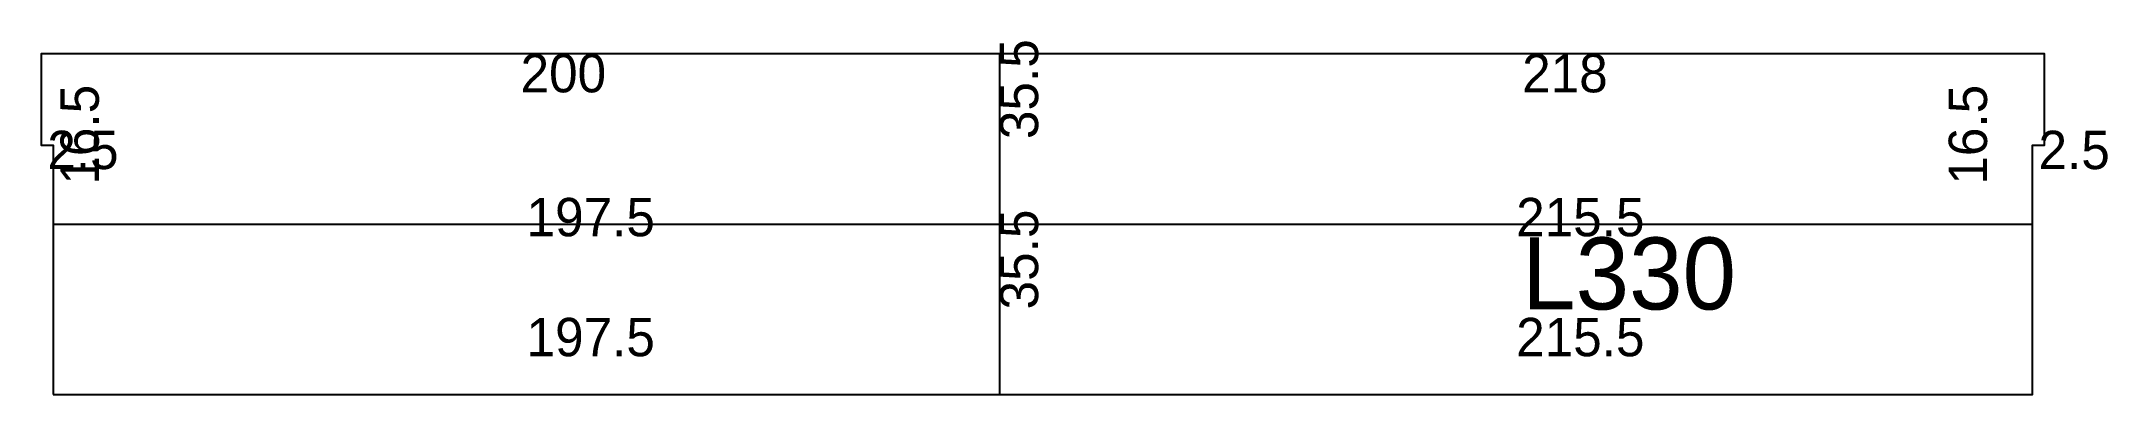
# Model space of a CAD drawing. Extents: x 4478 to 4909, y 1578 to 1652.
import ezdxf

# ---------------------------------------------------------------- set-up
doc = ezdxf.new("R2010")
doc.units = 0
for name, color, linetype in [('3', 3, 'Continuous'), ('4', 4, 'Continuous'), ('Painéis', 200, 'Continuous')]:
    doc.layers.add(name, color=color, linetype=linetype)

msp = doc.modelspace()

# ---------------------------------------------------------------- linework, layer by layer
at = {"layer": '3'}
for p, q in [((4896.07, 1649), (4478.07, 1649)), ((4478.07, 1649), (4478.07, 1630)), ((4678.07, 1578), (4678.07, 1649)), ((4896.07, 1630), (4896.07, 1649)), ((4478.07, 1630), (4480.57, 1630)), ((4480.57, 1630), (4480.57, 1578)), ((4893.57, 1578), (4893.57, 1630)), ((4893.57, 1630), (4896.07, 1630)), ((4480.57, 1613.5), (4893.57, 1613.5)), ((4480.57, 1578), (4893.57, 1578))]:
    msp.add_line(p, q, dxfattribs=at)
at = {"layer": '3', "lineweight": 25}
msp.add_lwpolyline([(4480.57, 1578), (4893.57, 1578), (4893.57, 1630), (4896.07, 1630), (4896.07, 1649), (4478.07, 1649), (4478.07, 1630), (4480.57, 1630)], close=True, dxfattribs=at)
at = {"layer": 'Painéis', "lineweight": 18}
for p, q in [((4678.07, 1578), (4678.07, 1649)), ((4480.57, 1613.5), (4893.57, 1613.5))]:
    msp.add_line(p, q, dxfattribs=at)

# ---------------------------------------------------------------- texts
at = {"layer": '4'}
msp.add_text('L330', height=15, dxfattribs=at).set_placement((4787.07, 1595.75))
at = {"layer": 'Painéis'}
for s, p in [('35.5', (4686.07, 1631.25)), ('16.5', (4490.07, 1621.75)), ('16.5', (4884.07, 1621.75)), ('35.5', (4686.07, 1595.75))]:
    msp.add_text(s, height=8, rotation=90, dxfattribs=at).set_placement(p)
for s, p in [('200', (4578.07, 1641)), ('218', (4787.07, 1641)), ('2.5', (4479.32, 1625)), ('2.5', (4894.82, 1625)), ('197.5', (4579.32, 1611)), ('215.5', (4785.82, 1611)), ('197.5', (4579.32, 1586)), ('215.5', (4785.82, 1586))]:
    msp.add_text(s, height=8, dxfattribs=at).set_placement(p)

doc.saveas('drawing.dxf')
